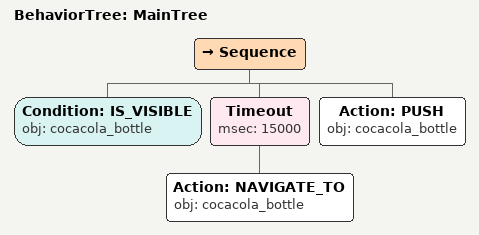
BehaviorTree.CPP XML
<root main_tree_to_execute="MainTree">
  <BehaviorTree ID="MainTree">
    <Sequence>
      <!-- Check cocacola_bottle is visible before NAVIGATE_TO -->
      <Condition ID="IS_VISIBLE" obj="cocacola_bottle" />
      <!-- Timeout: NAVIGATE_TO cocacola_bottle within 15s -->
      <Timeout msec="15000">
        <!-- Navigate to cocacola_bottle -->
        <Action ID="NAVIGATE_TO" obj="cocacola_bottle" />
      </Timeout>
      <!-- Push cocacola_bottle forward toward front edge of table -->
      <Action ID="PUSH" obj="cocacola_bottle" />
    </Sequence>
  </BehaviorTree>
</root>
